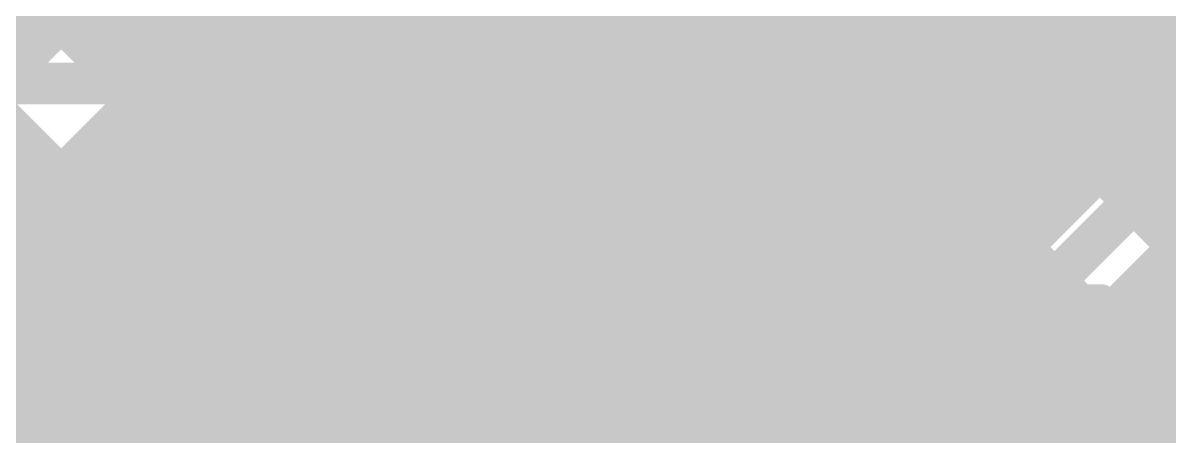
# Model space of a CAD drawing. Header units: millimetres. Extents: x 13 to 259, y -2 to 326.
# Drawn here: x 131.412 to 134.689, y 96.191 to 97.373 of the extents above; entities that cross this region are included whole.
import ezdxf

# ---------------------------------------------------------------- set-up
doc = ezdxf.new("R2010")
doc.units = ezdxf.units.MM
for name, color, linetype in [('BottomLayer', 5, 'Continuous'), ('ConnectLayer', 7, 'Continuous'), ('DrillDrawing', 1, 'Continuous'), ('Mechanical14', 56, 'Continuous'), ('Mechanical8', 56, 'Continuous'), ('MidLayer1', 16, 'Continuous'), ('MidLayer2', 76, 'Continuous'), ('MidLayer3', 90, 'Continuous'), ('MidLayer4', 156, 'Continuous'), ('MidLayer5', 130, 'Continuous'), ('MidLayer6', 216, 'Continuous'), ('MultiLayer', 9, 'Continuous'), ('TopLayer', 1, 'Continuous'), ('TopPaste', 8, 'Continuous'), ('TopSolder', 216, 'Continuous')]:
    doc.layers.add(name, color=color, linetype=linetype)

# ---------------------------------------------------------------- blocks, each defined once
blk = doc.blocks.new('SAMTEC_ASP_127797_01_185')
at = {"layer": 'Mechanical14', "const_width": 0.1}
for points in [[(5.3848, -1.8796), (4.7752, -1.8796)], [(5.3848, -2.0206), (5.3848, -1.8796)], [(6.6548, -1.8796), (6.0452, -1.8796)], [(6.0452, -2.0206), (6.0452, -1.8796)], [(5.4991, -2.0206), (5.3848, -2.0206)], [(5.4991, -2.3762), (5.4991, -2.0206)], [(6.0452, -2.0206), (5.9309, -2.0206)], [(5.9309, -2.3762), (5.9309, -2.0206)], [(5.4991, -2.1336), (4.6609, -2.1336)], [(6.7691, -2.1336), (5.9309, -2.1336)], [(5.9309, -2.3762), (5.4991, -2.3762)], [(5.4991, -3.0594), (5.4991, -2.7038)], [(5.9309, -2.7038), (5.4991, -2.7038)], [(5.9309, -3.0594), (5.9309, -2.7038)], [(5.4991, -2.9464), (4.6609, -2.9464)], [(6.7691, -2.9464), (5.9309, -2.9464)], [(5.3848, -3.2004), (5.3848, -3.0594)], [(5.4991, -3.0594), (5.3848, -3.0594)], [(6.0452, -3.0594), (5.9309, -3.0594)], [(6.0452, -3.2004), (6.0452, -3.0594)], [(5.3848, -3.2004), (4.7752, -3.2004)], [(6.6548, -3.2004), (6.0452, -3.2004)]]:
    blk.add_lwpolyline(points, dxfattribs=at)
at = {"layer": 'Mechanical14', "const_width": 0.05}
for points in [[(5.3598, -1.8796, 1), (5.4098, -1.8796, 1)], [(5.3598, -1.8796, 1), (5.4098, -1.8796, 1)], [(6.0202, -1.8796, 1), (6.0702, -1.8796, 1)], [(6.0202, -1.8796, 1), (6.0702, -1.8796, 1)], [(5.3598, -2.0206, 1), (5.4098, -2.0206, 1)], [(5.3598, -2.0206, 1), (5.4098, -2.0206, 1)], [(5.4741, -2.0206, 1), (5.5241, -2.0206, 1)], [(5.4741, -2.0206, 1), (5.5241, -2.0206, 1)], [(5.9059, -2.0206, 1), (5.9559, -2.0206, 1)], [(5.9059, -2.0206, 1), (5.9559, -2.0206, 1)], [(6.0202, -2.0206, 1), (6.0702, -2.0206, 1)], [(6.0202, -2.0206, 1), (6.0702, -2.0206, 1)], [(5.4741, -2.1336, 1), (5.5241, -2.1336, 1)], [(5.9059, -2.1336, 1), (5.9559, -2.1336, 1)], [(5.4741, -2.3762, 1), (5.5241, -2.3762, 1)], [(5.4741, -2.3762, 1), (5.5241, -2.3762, 1)], [(5.9059, -2.3762, 1), (5.9559, -2.3762, 1)], [(5.9059, -2.3762, 1), (5.9559, -2.3762, 1)], [(5.4741, -2.7038, 1), (5.5241, -2.7038, 1)], [(5.4741, -2.7038, 1), (5.5241, -2.7038, 1)], [(5.9059, -2.7038, 1), (5.9559, -2.7038, 1)], [(5.9059, -2.7038, 1), (5.9559, -2.7038, 1)], [(5.4741, -2.9464, 1), (5.5241, -2.9464, 1)], [(5.9059, -2.9464, 1), (5.9559, -2.9464, 1)], [(5.3598, -3.0594, 1), (5.4098, -3.0594, 1)], [(5.3598, -3.0594, 1), (5.4098, -3.0594, 1)], [(5.4741, -3.0594, 1), (5.5241, -3.0594, 1)], [(5.4741, -3.0594, 1), (5.5241, -3.0594, 1)], [(5.9059, -3.0594, 1), (5.9559, -3.0594, 1)], [(5.9059, -3.0594, 1), (5.9559, -3.0594, 1)], [(6.0202, -3.0594, 1), (6.0702, -3.0594, 1)], [(6.0202, -3.0594, 1), (6.0702, -3.0594, 1)], [(5.3598, -3.2004, 1), (5.4098, -3.2004, 1)], [(5.3598, -3.2004, 1), (5.4098, -3.2004, 1)], [(6.0202, -3.2004, 1), (6.0702, -3.2004, 1)], [(6.0202, -3.2004, 1), (6.0702, -3.2004, 1)]]:
    blk.add_lwpolyline(points, format="xyb", close=True, dxfattribs=at)
at = {"layer": 'Mechanical8', "const_width": 0.1}
for points in [[(5.715, -1.905), (5.715, -0.905)], [(5.445, -1.905), (4.445, -1.905)], [(5.715, -1.905), (4.715, -1.905)], [(5.715, -2.905), (5.715, -1.905)], [(6.715, -1.905), (5.715, -1.905)], [(6.985, -1.905), (5.985, -1.905)], [(5.715, -3.175), (5.715, -2.175)], [(5.445, -3.175), (4.445, -3.175)], [(5.715, -3.175), (4.715, -3.175)], [(5.715, -4.175), (5.715, -3.175)], [(6.715, -3.175), (5.715, -3.175)], [(6.985, -3.175), (5.985, -3.175)]]:
    blk.add_lwpolyline(points, dxfattribs=at)
at = {"layer": 'Mechanical8', "const_width": 0.05}
for points in [[(5.69, -0.905, 1), (5.74, -0.905, 1)], [(5.42, -1.905, 1), (5.47, -1.905, 1)], [(5.69, -1.905, 1), (5.74, -1.905, 1)], [(5.69, -1.905, 1), (5.74, -1.905, 1)], [(5.69, -1.905, 1), (5.74, -1.905, 1)], [(5.69, -1.905, 1), (5.74, -1.905, 1)], [(5.96, -1.905, 1), (6.01, -1.905, 1)], [(5.69, -2.175, 1), (5.74, -2.175, 1)], [(5.69, -2.905, 1), (5.74, -2.905, 1)], [(5.42, -3.175, 1), (5.47, -3.175, 1)], [(5.69, -3.175, 1), (5.74, -3.175, 1)], [(5.69, -3.175, 1), (5.74, -3.175, 1)], [(5.69, -3.175, 1), (5.74, -3.175, 1)], [(5.69, -3.175, 1), (5.74, -3.175, 1)], [(5.96, -3.175, 1), (6.01, -3.175, 1)]]:
    blk.add_lwpolyline(points, format="xyb", close=True, dxfattribs=at)
at = {"layer": 'TopLayer', "const_width": 0.32}
for points in [[(5.555, -1.905, 1), (5.875, -1.905, 1)], [(5.555, -3.175, 1), (5.875, -3.175, 1)]]:
    blk.add_lwpolyline(points, format="xyb", close=True, dxfattribs=at)
at = {"layer": 'TopPaste', "const_width": 0.32}
for points in [[(5.555, -1.905, 1), (5.875, -1.905, 1)], [(5.555, -3.175, 1), (5.875, -3.175, 1)]]:
    blk.add_lwpolyline(points, format="xyb", close=True, dxfattribs=at)
at = {"layer": 'TopSolder', "const_width": 0.4216}
for points in [[(5.5042, -1.905, 1), (5.9258, -1.905, 1)], [(5.5042, -3.175, 1), (5.9258, -3.175, 1)]]:
    blk.add_lwpolyline(points, format="xyb", close=True, dxfattribs=at)

msp = doc.modelspace()

# ---------------------------------------------------------------- linework, layer by layer
at = {"layer": 'BottomLayer', "const_width": 0.25}
for points in [[(132.1001, 96.5757, 1), (132.35, 96.5757, 1)], [(133.3701, 96.5757, 1), (133.62, 96.5757, 1)]]:
    msp.add_lwpolyline(points, format="xyb", close=True, dxfattribs=at)
at = {"layer": 'ConnectLayer', "const_width": 0.4}
for points in [[(113.7423, 113.6628), (136.8298, 90.5753)], [(113.8263, 113.5788), (136.8298, 90.5753)], [(134.0647, 96.7295), (147.7671, 110.4319)], [(134.0647, 96.7295), (147.7671, 110.4319)], [(119.5756, 109.5265), (131.9867, 97.1154)], [(119.6109, 109.4913), (131.9867, 97.1154)], [(134.0647, 96.7295), (146.51, 109.1748)], [(119.1489, 109.1047), (131.6365, 96.6171)], [(119.1489, 109.1047), (131.6365, 96.6171)], [(126.1636, 105.4841), (137.0706, 94.5771)], [(126.1636, 105.4841), (137.0706, 94.5771)], [(126.7, 102.4021), (131.9867, 97.1154)], [(126.7, 101.5536), (131.6365, 96.6171)], [(132.6366, 96.9985), (136.8823, 101.2441)], [(132.6366, 96.9985), (136.8823, 101.2441)], [(126.7, 100.7051), (131.3276, 96.0775)], [(133.9094, 95.7257), (136.8851, 98.7013)], [(133.9094, 95.7257), (136.8851, 98.7013)], [(134.033, 95.8493), (136.8851, 98.7013)], [(129.1601, 98.245), (131.7498, 95.6553)], [(130.0086, 98.245), (131.6365, 96.6171)], [(130.8571, 98.245), (131.9867, 97.1154)], [(133.6355, 97.1488), (134.6331, 98.1465)], [(133.6355, 97.1488), (134.6331, 98.1465)], [(133.98, 97.4933), (134.6331, 98.1465)], [(134.1341, 95.8434), (136.3574, 98.0667)], [(132.7927, 98.0065), (133.6558, 97.1434)], [(132.7927, 98.0065), (133.6558, 97.1434)], [(133.9732, 96.9214), (135.0262, 97.9744)], [(134.0146, 96.8553), (135.1402, 97.9808)], [(133.7082, 97.9396), (137.0706, 94.5771)], [(130.5511, 96.6101), (131.6509, 97.7098)], [(130.5512, 96.6101), (131.6509, 97.7098)], [(130.5512, 96.6101), (131.6509, 97.7098)], [(130.5512, 96.6101), (131.6509, 97.7098)], [(132.3917, 97.1417), (132.9291, 97.679)], [(132.6366, 96.9985), (133.0723, 97.4342)], [(132.5779, 97.3728), (133.0222, 96.9285)], [(132.5779, 97.3728), (133.0222, 96.9285)], [(132.5779, 97.3728), (133.0222, 96.9285)], [(131.0259, 96.2363), (132.0669, 97.2773)], [(131.0259, 96.2363), (132.0669, 97.2773)], [(131.0259, 96.2363), (132.0669, 97.2773)], [(131.0259, 96.2363), (132.0669, 97.2773)], [(133.495, 97.1657), (133.495, 97.2557)], [(134.035, 97.1657), (134.035, 97.2557)], [(132.7708, 96.8), (132.9493, 96.8)], [(134.0627, 96.7365), (136.7169, 94.0823)], [(134.0627, 96.7365), (136.7169, 94.0823)], [(134.0627, 96.7365), (136.7169, 94.0823)], [(132.8129, 96.5257), (132.9072, 96.5257)], [(125.7501, 89.2634), (132.922, 96.4353)], [(125.7501, 89.2634), (132.922, 96.4353)], [(132.3654, 95.8788), (132.922, 96.4353)], [(130.9936, 95.7435), (131.6591, 96.409)], [(132.7648, 96.3374), (133.2567, 95.8454)], [(132.7648, 96.3374), (133.2567, 95.8454)], [(132.7648, 96.3374), (133.2567, 95.8454)], [(134.545, 96.2542), (135.5435, 95.2557)], [(112.9668, 77.3286), (131.8023, 96.1641)], [(112.9668, 77.3286), (131.8023, 96.1641)], [(117.9882, 82.35), (131.8023, 96.1642)], [(131.1387, 96.125), (132.008, 95.2557)], [(131.1387, 96.125), (131.4737, 96.125)], [(131.2801, 96.125), (132.1494, 95.2557)], [(131.4737, 96.125), (131.7553, 95.8434)], [(133.8479, 96.1028), (144.7858, 85.1649)], [(133.8479, 96.1028), (144.7858, 85.1649)], [(126.1531, 88.8179), (133.3413, 96.0061)], [(126.1531, 88.8179), (133.3413, 96.0061)], [(132.7947, 95.4595), (133.3413, 96.0061)]]:
    msp.add_lwpolyline(points, dxfattribs=at)
at = {"layer": 'ConnectLayer'}
for points, const_width in [([(132.815, 97.8457, 1), (131.6351, 97.8457, 1)], 0.4), ([(132.815, 97.8457, 1), (131.6351, 97.8457, 1)], 0.4), ([(132.815, 97.8457, 1), (131.6351, 97.8457, 1)], 0.4), ([(133.88, 97.4933, 1), (134.08, 97.4933, 1)], 0.2), ([(132.9723, 97.4342, 1), (133.1723, 97.4342, 1)], 0.2), ([(132.4779, 97.3728, 1), (132.6779, 97.3728, 1)], 0.2), ([(132.4779, 97.3728, 1), (132.6779, 97.3728, 1)], 0.2), ([(132.4779, 97.3728, 1), (132.6779, 97.3728, 1)], 0.2), ([(131.9669, 97.2773, 1), (132.1669, 97.2773, 1)], 0.2), ([(131.9669, 97.2773, 1), (132.1669, 97.2773, 1)], 0.2), ([(131.9669, 97.2773, 1), (132.1669, 97.2773, 1)], 0.2), ([(131.9669, 97.2773, 1), (132.1669, 97.2773, 1)], 0.2), ([(133.395, 97.2557, 1), (133.595, 97.2557, 1)], 0.2), ([(133.395, 97.2557, 1), (133.595, 97.2557, 1)], 0.2), ([(133.935, 97.2557, 1), (134.135, 97.2557, 1)], 0.2), ([(133.935, 97.2557, 1), (134.135, 97.2557, 1)], 0.2), ([(133.935, 97.2557, 1), (134.135, 97.2557, 1)], 0.2), ([(132.815, 96.5757, 1), (131.6351, 96.5757, 1)], 0.4), ([(132.815, 96.5757, 1), (131.6351, 96.5757, 1)], 0.4), ([(132.815, 96.5757, 1), (131.6351, 96.5757, 1)], 0.4), ([(134.085, 96.5757, 1), (132.9051, 96.5757, 1)], 0.4), ([(134.085, 96.5757, 1), (132.9051, 96.5757, 1)], 0.4), ([(133.395, 97.1657, 1), (133.595, 97.1657, 1)], 0.2), ([(133.395, 97.1657, 1), (133.595, 97.1657, 1)], 0.2), ([(133.5355, 97.1488, 1), (133.7355, 97.1488, 1)], 0.2), ([(133.5355, 97.1488, 1), (133.7355, 97.1488, 1)], 0.2), ([(133.935, 97.1657, 1), (134.135, 97.1657, 1)], 0.2), ([(133.935, 97.1657, 1), (134.135, 97.1657, 1)], 0.2), ([(133.935, 97.1657, 1), (134.135, 97.1657, 1)], 0.2), ([(131.8867, 97.1154, 1), (132.0867, 97.1154, 1)], 0.2), ([(131.8867, 97.1154, 1), (132.0867, 97.1154, 1)], 0.2), ([(131.8867, 97.1154, 1), (132.0867, 97.1154, 1)], 0.2), ([(131.8867, 97.1154, 1), (132.0867, 97.1154, 1)], 0.2), ([(132.2917, 97.1417, 1), (132.4917, 97.1417, 1)], 0.2), ([(132.2917, 97.1417, 1), (132.4917, 97.1417, 1)], 0.2), ([(133.5558, 97.1434, 1), (133.7558, 97.1434, 1)], 0.2), ([(133.5558, 97.1434, 1), (133.7558, 97.1434, 1)], 0.2), ([(132.5366, 96.9985, 1), (132.7366, 96.9985, 1)], 0.2), ([(132.5366, 96.9985, 1), (132.7366, 96.9985, 1)], 0.2), ([(132.5366, 96.9985, 1), (132.7366, 96.9985, 1)], 0.2), ([(132.9222, 96.9285, 1), (133.1222, 96.9285, 1)], 0.2), ([(132.9222, 96.9285, 1), (133.1222, 96.9285, 1)], 0.2), ([(132.9222, 96.9285, 1), (133.1222, 96.9285, 1)], 0.2), ([(133.8732, 96.9214, 1), (134.0732, 96.9214, 1)], 0.2), ([(133.8732, 96.9214, 1), (134.0732, 96.9214, 1)], 0.2), ([(133.8752, 96.9186, 1), (134.0752, 96.9186, 1)], 0.2), ([(133.8752, 96.9186, 1), (134.0752, 96.9186, 1)], 0.2), ([(133.8752, 96.9186, 1), (134.0752, 96.9186, 1)], 0.2), ([(133.9146, 96.8553, 1), (134.1146, 96.8553, 1)], 0.2), ([(133.9146, 96.8553, 1), (134.1146, 96.8553, 1)], 0.2), ([(132.6708, 96.8, 1), (132.8708, 96.8, 1)], 0.2), ([(132.6708, 96.8, 1), (132.8708, 96.8, 1)], 0.2), ([(132.8493, 96.8, 1), (133.0493, 96.8, 1)], 0.2), ([(132.8493, 96.8, 1), (133.0493, 96.8, 1)], 0.2), ([(133.9627, 96.7365, 1), (134.1627, 96.7365, 1)], 0.2), ([(133.9627, 96.7365, 1), (134.1627, 96.7365, 1)], 0.2), ([(133.9627, 96.7365, 1), (134.1627, 96.7365, 1)], 0.2), ([(133.9647, 96.7295, 1), (134.1647, 96.7295, 1)], 0.2), ([(133.9647, 96.7295, 1), (134.1647, 96.7295, 1)], 0.2), ([(133.9647, 96.7295, 1), (134.1647, 96.7295, 1)], 0.2), ([(131.5365, 96.6171, 1), (131.7365, 96.6171, 1)], 0.2), ([(131.5365, 96.6171, 1), (131.7365, 96.6171, 1)], 0.2), ([(131.5365, 96.6171, 1), (131.7365, 96.6171, 1)], 0.2), ([(131.5365, 96.6171, 1), (131.7365, 96.6171, 1)], 0.2), ([(131.5351, 96.5757, 1), (131.7351, 96.5757, 1)], 0.2), ([(131.5351, 96.5757, 1), (131.7351, 96.5757, 1)], 0.2), ([(131.5351, 96.5757, 1), (131.7351, 96.5757, 1)], 0.2), ([(132.715, 96.5757, 1), (132.915, 96.5757, 1)], 0.2), ([(132.715, 96.5757, 1), (132.915, 96.5757, 1)], 0.2), ([(132.715, 96.5757, 1), (132.915, 96.5757, 1)], 0.2), ([(132.715, 96.5757, 1), (132.915, 96.5757, 1)], 0.2), ([(132.8051, 96.5757, 1), (133.0051, 96.5757, 1)], 0.2), ([(132.8051, 96.5757, 1), (133.0051, 96.5757, 1)], 0.2), ([(133.985, 96.5757, 1), (134.185, 96.5757, 1)], 0.2), ([(133.985, 96.5757, 1), (134.185, 96.5757, 1)], 0.2), ([(133.985, 96.5757, 1), (134.185, 96.5757, 1)], 0.2), ([(133.985, 96.5757, 1), (134.185, 96.5757, 1)], 0.2), ([(132.7129, 96.5257, 1), (132.9129, 96.5257, 1)], 0.2), ([(132.8072, 96.5257, 1), (133.0072, 96.5257, 1)], 0.2), ([(132.8072, 96.5257, 1), (133.0072, 96.5257, 1)], 0.2), ([(132.822, 96.4353, 1), (133.022, 96.4353, 1)], 0.2), ([(132.822, 96.4353, 1), (133.022, 96.4353, 1)], 0.2), ([(132.822, 96.4353, 1), (133.022, 96.4353, 1)], 0.2), ([(131.5591, 96.409, 1), (131.7591, 96.409, 1)], 0.2), ([(131.5591, 96.409, 1), (131.7591, 96.409, 1)], 0.2), ([(132.6648, 96.3374, 1), (132.8648, 96.3374, 1)], 0.2), ([(132.6648, 96.3374, 1), (132.8648, 96.3374, 1)], 0.2), ([(132.6648, 96.3374, 1), (132.8648, 96.3374, 1)], 0.2), ([(133.8752, 96.2328, 1), (134.0752, 96.2328, 1)], 0.2), ([(133.8752, 96.2328, 1), (134.0752, 96.2328, 1)], 0.2), ([(133.8752, 96.2328, 1), (134.0752, 96.2328, 1)], 0.2), ([(134.445, 96.2542, 1), (134.645, 96.2542, 1)], 0.2), ([(131.7023, 96.1642, 1), (131.9023, 96.1642, 1)], 0.2), ([(131.7023, 96.1641, 1), (131.9023, 96.1641, 1)], 0.2), ([(131.7023, 96.1641, 1), (131.9023, 96.1641, 1)], 0.2), ([(131.1801, 96.125, 1), (131.3801, 96.125, 1)], 0.2), ([(131.3737, 96.125, 1), (131.5737, 96.125, 1)], 0.2), ([(131.3737, 96.125, 1), (131.5737, 96.125, 1)], 0.2), ([(133.7479, 96.1028, 1), (133.9479, 96.1028, 1)], 0.2), ([(133.7479, 96.1028, 1), (133.9479, 96.1028, 1)], 0.2), ([(131.2276, 96.0775, 1), (131.4276, 96.0775, 1)], 0.2), ([(133.2413, 96.0061, 1), (133.4413, 96.0061, 1)], 0.2), ([(133.2413, 96.0061, 1), (133.4413, 96.0061, 1)], 0.2), ([(133.2413, 96.0061, 1), (133.4413, 96.0061, 1)], 0.2)]:
    msp.add_lwpolyline(points, format="xyb", close=True, dxfattribs=dict(at, const_width=const_width))
at = {"layer": 'ConnectLayer', "const_width": 0.4}
for points in [[(132.815, 97.8457, -1.463096), (131.7907, 98.245)], [(133.495, 97.2557, -0.653089), (133.0607, 98.245)], [(133.495, 97.7957, -0.414214), (134.035, 97.2557)], [(133.495, 97.7957, -0.414214), (134.035, 97.2557)], [(131.6591, 96.409, -0.593863), (132.3917, 97.1417)], [(133.495, 95.9857, -1), (133.495, 97.1657)], [(134.035, 97.1657, -0.119394), (133.9752, 96.9186)], [(134.035, 97.1657, -0.119394), (133.9752, 96.9186)], [(133.9732, 96.9214, -0.033093), (134.0146, 96.8553)], [(133.9752, 96.9186, -0.156291), (134.085, 96.5757)], [(132.7708, 96.8, -0.097804), (132.815, 96.5757)], [(132.9072, 96.5257, -0.119266), (132.9493, 96.8)], [(134.085, 96.5757, -0.156291), (133.9752, 96.2328)], [(133.9752, 96.2328, -0.119394), (134.035, 95.9857)], [(133.9752, 96.2328, -0.119394), (134.035, 95.9857)]]:
    msp.add_lwpolyline(points, format="xyb", dxfattribs=at)
at = {"layer": 'DrillDrawing', "const_width": 0.0508}
for points in [[(132.098, 96.7027), (132.098, 96.8297)], [(132.098, 96.8297), (132.352, 96.8297)], [(132.352, 96.7027), (132.352, 96.8297)], [(133.368, 96.7027), (133.368, 96.8297)], [(133.368, 96.8297), (133.622, 96.8297)], [(133.622, 96.7027), (133.622, 96.8297)], [(131.971, 96.4487), (131.971, 96.7027)], [(131.971, 96.7027), (132.098, 96.7027)], [(132.352, 96.7027), (132.479, 96.7027)], [(132.479, 96.4487), (132.479, 96.7027)], [(133.241, 96.4487), (133.241, 96.7027)], [(133.241, 96.7027), (133.368, 96.7027)], [(133.622, 96.7027), (133.749, 96.7027)], [(133.749, 96.4487), (133.749, 96.7027)], [(131.971, 96.4487), (132.098, 96.4487)], [(132.098, 96.3217), (132.098, 96.4487)], [(132.352, 96.4487), (132.479, 96.4487)], [(132.352, 96.3217), (132.352, 96.4487)], [(133.241, 96.4487), (133.368, 96.4487)], [(133.368, 96.3217), (133.368, 96.4487)], [(133.622, 96.4487), (133.749, 96.4487)], [(133.622, 96.3217), (133.622, 96.4487)], [(132.098, 96.3217), (132.352, 96.3217)], [(133.368, 96.3217), (133.622, 96.3217)]]:
    msp.add_lwpolyline(points, dxfattribs=at)
at = {"layer": 'DrillDrawing', "const_width": 0.0254}
for points in [[(132.0853, 96.8297, 1), (132.1107, 96.8297, 1)], [(132.0853, 96.8297, 1), (132.1107, 96.8297, 1)], [(132.3393, 96.8297, 1), (132.3647, 96.8297, 1)], [(132.3393, 96.8297, 1), (132.3647, 96.8297, 1)], [(133.3553, 96.8297, 1), (133.3807, 96.8297, 1)], [(133.3553, 96.8297, 1), (133.3807, 96.8297, 1)], [(133.6093, 96.8297, 1), (133.6347, 96.8297, 1)], [(133.6093, 96.8297, 1), (133.6347, 96.8297, 1)], [(131.9583, 96.7027, 1), (131.9837, 96.7027, 1)], [(131.9583, 96.7027, 1), (131.9837, 96.7027, 1)], [(132.0853, 96.7027, 1), (132.1107, 96.7027, 1)], [(132.0853, 96.7027, 1), (132.1107, 96.7027, 1)], [(132.3393, 96.7027, 1), (132.3647, 96.7027, 1)], [(132.3393, 96.7027, 1), (132.3647, 96.7027, 1)], [(132.4663, 96.7027, 1), (132.4917, 96.7027, 1)], [(132.4663, 96.7027, 1), (132.4917, 96.7027, 1)], [(133.2283, 96.7027, 1), (133.2537, 96.7027, 1)], [(133.2283, 96.7027, 1), (133.2537, 96.7027, 1)], [(133.3553, 96.7027, 1), (133.3807, 96.7027, 1)], [(133.3553, 96.7027, 1), (133.3807, 96.7027, 1)], [(133.6093, 96.7027, 1), (133.6347, 96.7027, 1)], [(133.6093, 96.7027, 1), (133.6347, 96.7027, 1)], [(133.7363, 96.7027, 1), (133.7617, 96.7027, 1)], [(133.7363, 96.7027, 1), (133.7617, 96.7027, 1)], [(131.9583, 96.4487, 1), (131.9837, 96.4487, 1)], [(131.9583, 96.4487, 1), (131.9837, 96.4487, 1)], [(132.0853, 96.4487, 1), (132.1107, 96.4487, 1)], [(132.0853, 96.4487, 1), (132.1107, 96.4487, 1)], [(132.3393, 96.4487, 1), (132.3647, 96.4487, 1)], [(132.3393, 96.4487, 1), (132.3647, 96.4487, 1)], [(132.4663, 96.4487, 1), (132.4917, 96.4487, 1)], [(132.4663, 96.4487, 1), (132.4917, 96.4487, 1)], [(133.2283, 96.4487, 1), (133.2537, 96.4487, 1)], [(133.2283, 96.4487, 1), (133.2537, 96.4487, 1)], [(133.3553, 96.4487, 1), (133.3807, 96.4487, 1)], [(133.3553, 96.4487, 1), (133.3807, 96.4487, 1)], [(133.6093, 96.4487, 1), (133.6347, 96.4487, 1)], [(133.6093, 96.4487, 1), (133.6347, 96.4487, 1)], [(133.7363, 96.4487, 1), (133.7617, 96.4487, 1)], [(133.7363, 96.4487, 1), (133.7617, 96.4487, 1)], [(132.0853, 96.3217, 1), (132.1107, 96.3217, 1)], [(132.0853, 96.3217, 1), (132.1107, 96.3217, 1)], [(132.3393, 96.3217, 1), (132.3647, 96.3217, 1)], [(132.3393, 96.3217, 1), (132.3647, 96.3217, 1)], [(133.3553, 96.3217, 1), (133.3807, 96.3217, 1)], [(133.3553, 96.3217, 1), (133.3807, 96.3217, 1)], [(133.6093, 96.3217, 1), (133.6347, 96.3217, 1)], [(133.6093, 96.3217, 1), (133.6347, 96.3217, 1)]]:
    msp.add_lwpolyline(points, format="xyb", close=True, dxfattribs=at)
at = {"layer": 'MidLayer1', "const_width": 0.25}
for points in [[(132.1001, 96.5757, 1), (132.35, 96.5757, 1)], [(133.3701, 96.5757, 1), (133.62, 96.5757, 1)]]:
    msp.add_lwpolyline(points, format="xyb", close=True, dxfattribs=at)
at = {"layer": 'MidLayer2', "const_width": 0.12}
for points in [[(132.225, 97.441), (132.2953, 97.3707)], [(132.2953, 97.3707), (132.5273, 97.3707)], [(132.5273, 97.3707), (133.0451, 96.8529)], [(132.225, 96.9804), (132.2953, 97.0507)], [(132.2953, 97.0507), (132.3947, 97.0507)], [(132.3947, 97.0507), (132.7251, 96.7204)], [(132.225, 96.5757), (132.225, 96.9804)], [(133.0451, 95.1193), (133.0451, 96.8529)], [(132.7251, 94.9868), (132.7251, 96.7204)], [(132.225, 96.55), (132.225, 96.5757)], [(133.495, 96.545), (133.495, 96.5757)], [(132.2, 96.525), (132.225, 96.55)], [(133.495, 96.545), (133.5, 96.55)], [(133.495, 96.171), (133.495, 96.545)], [(133.495, 96.171), (133.5653, 96.1007)]]:
    msp.add_lwpolyline(points, dxfattribs=at)
at = {"layer": 'MidLayer2'}
for points, const_width in [([(132.2653, 97.3707, 1), (132.3253, 97.3707, 1)], 0.06), ([(132.2653, 97.3707, 1), (132.3253, 97.3707, 1)], 0.06), ([(132.4973, 97.3707, 1), (132.5573, 97.3707, 1)], 0.06), ([(132.4973, 97.3707, 1), (132.5573, 97.3707, 1)], 0.06), ([(132.2653, 97.0507, 1), (132.3253, 97.0507, 1)], 0.06), ([(132.2653, 97.0507, 1), (132.3253, 97.0507, 1)], 0.06), ([(132.3647, 97.0507, 1), (132.4247, 97.0507, 1)], 0.06), ([(132.3647, 97.0507, 1), (132.4247, 97.0507, 1)], 0.06), ([(132.1951, 96.9804, 1), (132.255, 96.9804, 1)], 0.06), ([(132.1951, 96.9804, 1), (132.255, 96.9804, 1)], 0.06), ([(133.0151, 96.8529, 1), (133.0751, 96.8529, 1)], 0.06), ([(133.0151, 96.8529, 1), (133.0751, 96.8529, 1)], 0.06), ([(132.1001, 96.5757, 1), (132.35, 96.5757, 1)], 0.25), ([(133.3701, 96.5757, 1), (133.62, 96.5757, 1)], 0.25), ([(132.6951, 96.7204, 1), (132.7551, 96.7204, 1)], 0.06), ([(132.6951, 96.7204, 1), (132.7551, 96.7204, 1)], 0.06), ([(132.1951, 96.5757, 1), (132.255, 96.5757, 1)], 0.06), ([(132.1951, 96.5757, 1), (132.255, 96.5757, 1)], 0.06), ([(133.4651, 96.5757, 1), (133.525, 96.5757, 1)], 0.06), ([(132.1951, 96.55, 1), (132.255, 96.55, 1)], 0.06), ([(132.1951, 96.55, 1), (132.255, 96.55, 1)], 0.06), ([(133.4651, 96.545, 1), (133.525, 96.545, 1)], 0.06), ([(133.4651, 96.545, 1), (133.525, 96.545, 1)], 0.06), ([(133.4651, 96.545, 1), (133.525, 96.545, 1)], 0.06), ([(133.4701, 96.55, 1), (133.53, 96.55, 1)], 0.06), ([(132.17, 96.525, 1), (132.23, 96.525, 1)], 0.06), ([(133.4651, 96.171, 1), (133.525, 96.171, 1)], 0.06), ([(133.4651, 96.171, 1), (133.525, 96.171, 1)], 0.06)]:
    msp.add_lwpolyline(points, format="xyb", close=True, dxfattribs=dict(at, const_width=const_width))
at = {"layer": 'MidLayer3', "const_width": 0.12}
for points in [[(133.6862, 97.2), (135.0501, 98.5639)], [(133.8508, 96.1257), (136.075, 98.35)], [(129.6, 97.2), (133.6862, 97.2)], [(130.125, 96.525), (131.6394, 96.525)], [(131.6394, 96.525), (132.0387, 96.1257)]]:
    msp.add_lwpolyline(points, dxfattribs=at)
at = {"layer": 'MidLayer3'}
for points, const_width in [([(133.6562, 97.2, 1), (133.7162, 97.2, 1)], 0.06), ([(133.6562, 97.2, 1), (133.7162, 97.2, 1)], 0.06), ([(132.1001, 96.5757, 1), (132.35, 96.5757, 1)], 0.25), ([(133.3701, 96.5757, 1), (133.62, 96.5757, 1)], 0.25), ([(131.6094, 96.525, 1), (131.6694, 96.525, 1)], 0.06), ([(131.6094, 96.525, 1), (131.6694, 96.525, 1)], 0.06)]:
    msp.add_lwpolyline(points, format="xyb", close=True, dxfattribs=dict(at, const_width=const_width))
at = {"layer": 'MidLayer4', "const_width": 0.25}
for points in [[(132.1001, 96.5757, 1), (132.35, 96.5757, 1)], [(133.3701, 96.5757, 1), (133.62, 96.5757, 1)]]:
    msp.add_lwpolyline(points, format="xyb", close=True, dxfattribs=at)
at = {"layer": 'MidLayer5', "const_width": 0.25}
for points in [[(132.1001, 96.5757, 1), (132.35, 96.5757, 1)], [(133.3701, 96.5757, 1), (133.62, 96.5757, 1)]]:
    msp.add_lwpolyline(points, format="xyb", close=True, dxfattribs=at)
at = {"layer": 'MidLayer6', "const_width": 0.25}
for points in [[(132.1001, 96.5757, 1), (132.35, 96.5757, 1)], [(133.3701, 96.5757, 1), (133.62, 96.5757, 1)]]:
    msp.add_lwpolyline(points, format="xyb", close=True, dxfattribs=at)
at = {"layer": 'MultiLayer', "const_width": 0.25}
for points in [[(132.1001, 96.5757, 1), (132.35, 96.5757, 1)], [(133.3701, 96.5757, 1), (133.62, 96.5757, 1)]]:
    msp.add_lwpolyline(points, format="xyb", close=True, dxfattribs=at)
at = {"layer": 'TopLayer', "const_width": 0.25}
for points in [[(132.1001, 96.5757, 1), (132.35, 96.5757, 1)], [(133.3701, 96.5757, 1), (133.62, 96.5757, 1)]]:
    msp.add_lwpolyline(points, format="xyb", close=True, dxfattribs=at)

# ---------------------------------------------------------------- block references
at = {"rotation": 270}
msp.add_blockref('SAMTEC_ASP_127797_01_185', (135.4, 102.2907), dxfattribs=at)

doc.saveas('drawing.dxf')
